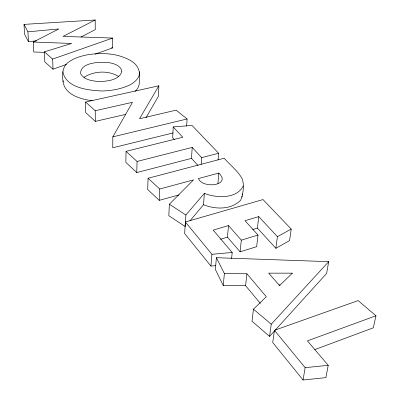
<?xml version="1.0" encoding="UTF-8"?>
<svg xmlns="http://www.w3.org/2000/svg" width="400" height="400" viewBox="0 0 400 400"><rect width="100%" height="100%" fill="white"/><g stroke="black" fill="none" stroke-linecap="round" stroke-linejoin="round"><path stroke-width="0.6" d="M95.075 54.17L112.595 47.9L112.65 38.07L63.06 36.385L95.205 20L95.26 29.625L80.95 37.07M146.1 117.63L158.475 96.15L158.855 85.805L85.57 102.03L95.24 110.73L132.47 102.305L112.82 136.875L112.76 147.785L173.165 132.92M218.07 159.95L218.62 153.24L191.99 125.435L173.205 126.925L182.78 137.26L126.035 151.35L125.865 162.385L136.795 172.565L191.51 158.375L198.035 165.55M136.795 172.565L137.055 161.45L126.035 151.35M92.33 100.75C80.99 99.21 65.225 95.105 63.075 81.92C62.03 74.505 62.185 65.775 69.45 61.5C74.475 58.1 80.315 56.3 86.19 55.03C101.315 52.295 118.05 52.985 131.495 61.095C139.295 66.065 140.64 73.18 139.27 81.99C139.53 85.605 137.84 89.065 135.09 91.365M189.97 220.825L203.535 204.68C215.305 209.56 231.325 209.915 240.715 200.16C243.195 193.73 244.335 185.87 242.37 179.135C237.995 170.885 230.165 165.225 224.185 158.23L148.07 178.275L147.71 189.53L159.265 200.345L179.01 194.915M159.265 200.345L159.725 189.005L148.07 178.275M159.725 189.005L193.505 179.895L169.37 204.24L168.815 215.7L185.18 226.525L185.885 215L204.37 193.34C215.895 198.14 236.9 199.18 243.235 185.925M173.205 126.925L172.685 137.685L174.335 139.5M242.085 197.175L242.145 196.075M242.2 194.975L242.26 193.875M186.665 126.09L187.075 118.975L176.11 110.16L139.555 118.735L158.855 85.805M231.595 258.66L232.205 252.47L213.195 230.125L228.53 225.575L227.445 237.155L240.09 251.825L256.65 246.675L258.015 235.05L245.01 220.69L258.76 216.61L257.425 228.1L275.88 248.31L289.575 240.605L291.215 229.05L262.985 199.57L185.365 221.985L184.66 233.57L210.94 266.075L215.815 265.63M191.51 158.375L192.195 147.43L137.055 161.45M201.19 164.395L201.66 157.655L192.195 147.43M203.535 204.68L204.37 193.34M139.515 71.79C140.02 78.035 134.565 82.46 129.565 85.085C120.965 89.06 111.475 90.775 102.045 90.99C88.375 90.325 66.07 88.175 62.785 71.655M210.94 266.075L211.92 254.285L185.365 221.985M217.945 183.6L218.825 173.06L198.33 178.59L199.715 180.77L202.78 183.025A13.105 7.58 4.5 0 0 216.88 184.095L220.37 182.51L222.085 180.165L222.07 177.45L220.39 174.745L218.825 173.06M216.395 257.7L224.375 273.585L246.91 273.78L266.325 296.715L253.47 309.16L252.015 321.26L269.575 336.38L326.635 273.42L328.69 261.66L216.395 257.7L215.37 269.51L223.255 285.495L245.58 285.675L260.37 303.45M223.255 285.495L224.375 273.585M240.09 251.825L241.315 240.15L228.53 225.575M245.58 285.675L246.91 273.78M275.88 248.31L277.415 236.69L258.76 216.61M269.575 336.38L271.235 324.215L328.69 261.66M274.435 330.31L272.73 342.505L303.045 380L325.885 377.63L328.22 365.315L307.43 340.88L375.97 315.77L358.13 300.585L274.435 330.31L305.145 367.665L303.045 380M375.97 315.77L373.31 327.82L314.745 349.615M63.075 81.92L63.345 80.735M84.005 77.335C93.89 70.88 108.695 70.085 118.775 76.66M277.415 236.69L291.215 229.05M44.375 52.375L33.76 51.98L33.285 42.035L58.845 28.96L27.94 31.81L24.03 24.385L95.205 20M33.285 42.035L71.63 43.46L44.4 51.84L44.805 61.895L53.015 69.21L66.45 64.405M44.4 51.84L52.66 59.08L112.65 38.07M241.315 240.15L258.015 235.05M220.425 239.27L227.445 237.155M252.685 229.53L257.425 228.1M201.66 157.655L218.62 153.24M112.82 136.875L187.075 118.975M85.57 102.03L85.71 112.605L95.31 121.39L125.605 114.385M305.145 367.665L328.22 365.315M24.03 24.385L24.545 34.12L28.44 41.635L36.42 40.88M211.92 254.285L232.205 252.47M278.895 285.03L280.125 285.03M111.35 47.86L112.595 47.9M169.37 204.24L185.885 215M253.47 309.16L271.235 324.215M27.94 31.81L28.44 41.635M52.66 59.08L53.015 69.21M95.24 110.73L95.31 121.39M121.85 71.345C119.515 79.88 108.435 81.01 100.91 81.555C93.78 81.2 84.62 80.54 80.605 73.705C80.055 62.1 100.595 61.745 108.405 62.54C113.6 63.42 120.795 65.295 121.85 71.345M292.37 273.17L279.57 285.575L268.7 273.15L292.37 273.17"/></g></svg>
